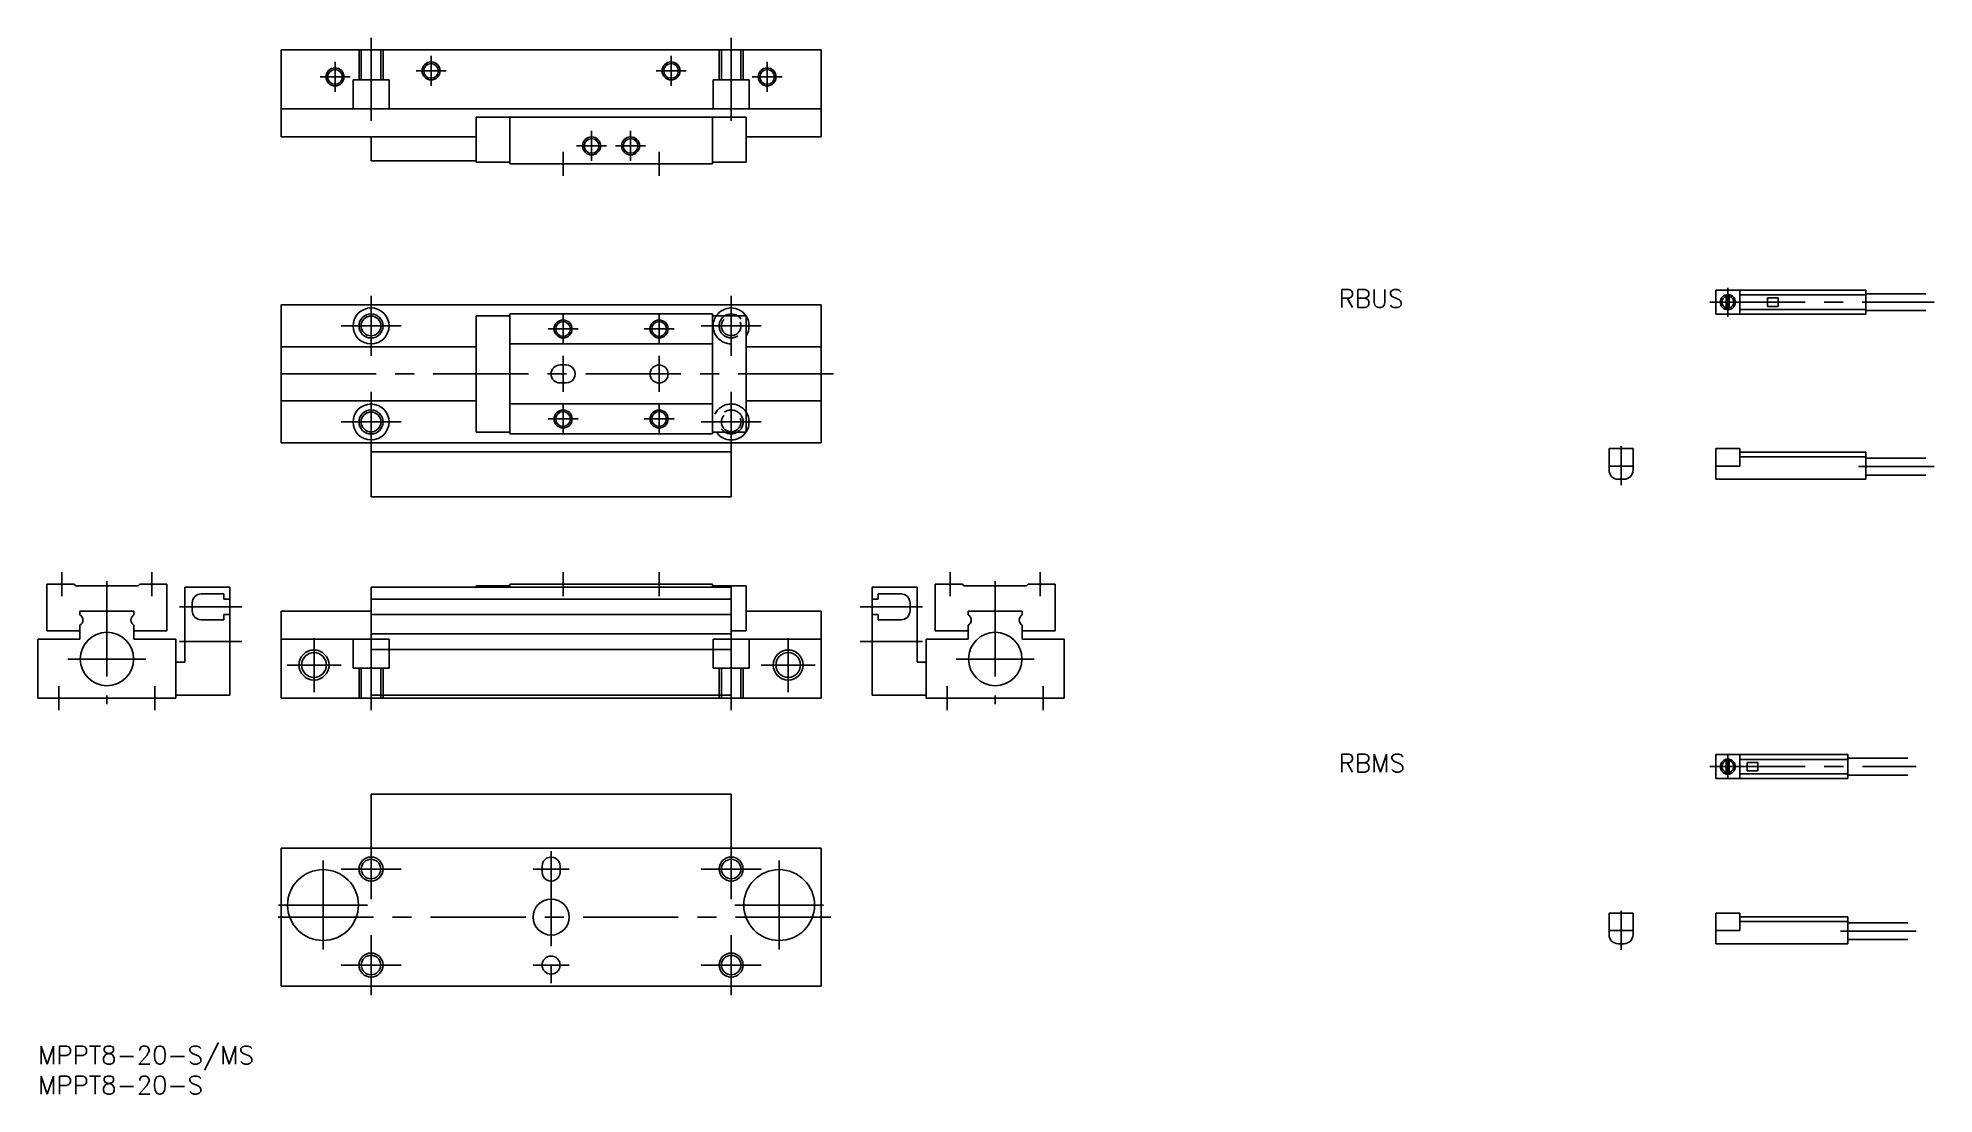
# Model space of a CAD drawing. Extents: x 0 to 316, y -8 to 168.
import ezdxf

# ---------------------------------------------------------------- set-up
doc = ezdxf.new("R2010")
doc.units = 0
doc.header["$LTSCALE"] = 0.5
doc.linetypes.add('CENTER', pattern=[50.8, 31.75, -6.35, 6.35, -6.35])
doc.linetypes.add('DASHED', pattern=[19.05, 12.7, -6.35])
for name, color, linetype in [('MSM_CENTER', 1, 'CENTER'), ('MSM_CONTINUOUS', 7, 'CONTINUOUS'), ('MSM_DASHED', 4, 'DASHED'), ('MSM_NARROW', 5, 'CONTINUOUS'), ('MSM_PART_NUMBER', 7, 'CONTINUOUS')]:
    doc.layers.add(name, color=color, linetype=linetype)
doc.styles.get("Standard").update_dxf_attribs({"font": 'txt.shx', "height": 3, "bigfont": 'bigfont.shx'})

# ---------------------------------------------------------------- blocks, each defined once
blk = doc.blocks.new('*U2')
at = {"layer": 'MSM_PART_NUMBER'}
blk.add_text('MPPT8-20-S/MS', height=3, dxfattribs=at).set_placement((0, -3))
blk = doc.blocks.new('*U3')
at = {"layer": 'MSM_PART_NUMBER'}
blk.add_text('MPPT8-20-S', height=3, dxfattribs=at).set_placement((0, -8))
blk = doc.blocks.new('*U5')
at = {"layer": 'MSM_PART_NUMBER'}
blk.add_text('RBUS', height=3, dxfattribs=at).set_placement((216.722728, 123.05678))
blk = doc.blocks.new('*U6')
at = {"layer": 'MSM_PART_NUMBER'}
blk.add_text('RBMS', height=3, dxfattribs=at).set_placement((216.722729, 45.655454))

msp = doc.modelspace()

# ---------------------------------------------------------------- linework, layer by layer
at = {"layer": 'MSM_CENTER'}
for p, q in [((55.5, 154.2), (55.5, 168)), ((115.5, 154.2), (115.5, 168)), ((65.500015, 165), (65.500015, 160)), ((105.500015, 165), (105.500015, 160)), ((47, 161.5), (52, 161.5)), ((49.5, 164), (49.5, 159)), ((63.000015, 162.5), (68.000015, 162.5)), ((103.000015, 162.5), (108.000015, 162.5)), ((119, 161.5), (124, 161.5)), ((121.5, 164), (121.5, 159)), ((92.250015, 152.5), (92.250015, 147.5)), ((98.750015, 152.5), (98.750015, 147.5)), ((87.499985, 149), (87.499985, 145)), ((89.750015, 150), (94.750015, 150)), ((96.250015, 150), (101.250015, 150)), ((103.499985, 149), (103.499985, 145)), ((55.5, 125), (55.5, 115)), ((115.49997, 125), (115.49997, 115)), ((278.558449, 123.963922), (315.922138, 123.963922)), ((281.558452, 126.363922), (281.558452, 121.563922)), ((87.499985, 122), (87.499985, 117)), ((103.499985, 122), (103.499985, 117)), ((50.5, 120), (60.5, 120)), ((84.999985, 119.5), (89.999985, 119.5)), ((100.999985, 119.5), (105.999985, 119.5)), ((120.49997, 120), (110.49997, 120)), ((87.499985, 115), (87.499985, 109)), ((103.499985, 115), (103.499985, 109)), ((132.54294, 112), (37.355209, 112)), ((55.5, 99), (55.5, 109)), ((115.49997, 99), (115.49997, 109)), ((84.999985, 104.5), (89.999985, 104.5)), ((87.499985, 107), (87.499985, 102)), ((100.999985, 104.5), (105.999985, 104.5)), ((103.499985, 107), (103.499985, 102)), ((50.5, 104), (60.5, 104)), ((120.49997, 104), (110.49997, 104)), ((263.765039, 99.963922), (263.765039, 93.463922)), ((303.328334, 96.56392), (315.922138, 96.56392)), ((4, 79), (4, 75)), ((19, 79), (19, 75)), ((87.499985, 79), (87.499985, 75)), ((103.499985, 79), (103.499985, 75)), ((152, 79), (152, 75)), ((167, 79), (167, 75)), ((11.5, 77.486794), (11.5, 56.993584)), ((159.5, 77.486794), (159.5, 56.993584)), ((23.600006, 73.20002), (34, 73.20002)), ((147.39999, 73.20002), (137, 73.20002)), ((55.5, 69.800003), (55.5, 56)), ((115.5, 69.800003), (115.5, 56)), ((23.600006, 67.400017), (34, 67.400017)), ((46, 68), (46, 59)), ((125, 68), (125, 59)), ((147.39999, 67.400017), (137, 67.400017)), ((18, 64.5), (5, 64.5)), ((41.5, 63.5), (50.5, 63.5)), ((120.5, 63.5), (129.5, 63.5)), ((153, 64.5), (166, 64.5)), ((3.5, 60), (3.5, 56)), ((19.5, 60), (19.5, 56)), ((151.5, 60), (151.5, 56)), ((167.5, 60), (167.5, 56)), ((281.558452, 48.562596), (281.558452, 44.562596)), ((278.580229, 46.562596), (312.922138, 46.562596)), ((55.5, 24.5), (55.5, 34.5)), ((85.500015, 32.500004), (85.500015, 10.499996)), ((115.5, 24.5), (115.5, 34.5)), ((47.5, 30.900002), (47.5, 16.099998)), ((60.5, 29.5), (50.5, 29.5)), ((88.500015, 29.500004), (82.500015, 29.500004)), ((120.5, 29.5), (110.5, 29.5)), ((123.50003, 30.900002), (123.50003, 16.099998)), ((40.100006, 23.5), (54.900009, 23.5)), ((130.90002, 23.5), (116.10004, 23.5)), ((263.765039, 22.562596), (263.765039, 16.062596)), ((132.09947, 21.5), (37.869827, 21.5)), ((300.328334, 19.162606), (312.922138, 19.162606)), ((55.5, 8.5), (55.5, 18.5)), ((115.5, 8.5), (115.5, 18.5)), ((60.5, 13.5), (50.5, 13.5)), ((88.500015, 13.499996), (82.500015, 13.499996)), ((120.5, 13.5), (110.5, 13.5))]:
    msp.add_line(p, q, dxfattribs=at)
at = {"layer": 'MSM_CONTINUOUS'}
for p, q in [((40.5, 151.5), (40.5, 166)), ((130.5, 166), (40.5, 166)), ((130.5, 151.5), (130.5, 166)), ((130.5, 156.2), (40.5, 156.2)), ((73.000015, 154.8), (73.000015, 147.3)), ((118.00002, 154.8), (73.000015, 154.8)), ((78.600021, 147), (78.600021, 154.8)), ((112.40001, 147), (112.40001, 154.8)), ((118.00002, 147.3), (118.00002, 154.8)), ((73.000015, 151.5), (40.5, 151.5)), ((55.500031, 151.5), (55.500031, 147.5)), ((130.5, 151.5), (118.00002, 151.5)), ((73.000015, 147.5), (55.500031, 147.5)), ((78.600021, 147.3), (73.000015, 147.3)), ((112.40001, 147), (78.600021, 147)), ((118.00002, 147.3), (112.40001, 147.3)), ((40.5, 123.5), (40.5, 100.5)), ((130.49997, 123.5), (40.5, 123.5)), ((130.49997, 123.5), (130.49997, 100.5)), ((279.558452, 125.963922), (279.558452, 121.963922)), ((279.558452, 125.963922), (304.558452, 125.963922)), ((281.308452, 125.188672), (281.308452, 122.739172)), ((281.808452, 125.188672), (281.808452, 122.739172)), ((283.558444, 125.963922), (283.558444, 121.963922)), ((283.558444, 125.163922), (304.558452, 125.163922)), ((288.158451, 124.663922), (289.958454, 124.663922)), ((288.158451, 124.663922), (288.158451, 123.263912)), ((288.158451, 123.263912), (289.958454, 123.263912)), ((289.958454, 124.663922), (289.958454, 123.263912)), ((304.558452, 125.963922), (304.558452, 121.963922)), ((304.558452, 125.363912), (314.558452, 125.363912)), ((72.999985, 102.3), (72.999985, 121.70001)), ((78.599976, 121.70001), (72.999985, 121.70001)), ((78.599976, 102), (78.599976, 122)), ((112.39998, 122), (78.599976, 122)), ((112.39998, 102), (112.39998, 122)), ((117.99998, 121.70001), (112.39998, 121.70001)), ((117.99998, 121.70001), (117.99998, 102.3)), ((279.558452, 121.963922), (304.558452, 121.963922)), ((283.558444, 122.763912), (304.558452, 122.763912)), ((304.558452, 122.563922), (314.558452, 122.563922)), ((112.39998, 117.00002), (78.599976, 117.00002)), ((40.5, 116.5), (72.999985, 116.5)), ((130.49997, 116.5), (117.99998, 116.5)), ((87.999985, 113.5), (86.999985, 113.5)), ((40.5, 107.5), (72.999985, 107.5)), ((87.999985, 110.5), (86.999985, 110.5)), ((130.49997, 107.5), (117.99998, 107.5)), ((112.39998, 107.00002), (78.599976, 107.00002)), ((78.599976, 102.3), (72.999985, 102.3)), ((112.39998, 102), (78.599976, 102)), ((117.99998, 102.3), (112.39998, 102.3)), ((130.49997, 100.5), (40.5, 100.5)), ((55.499969, 100.5), (55.499969, 91.5)), ((115.49997, 99), (55.499969, 99)), ((115.49997, 100.5), (115.49997, 91.5)), ((261.765039, 99.56392), (261.765039, 95.963922)), ((261.765039, 99.56392), (265.765039, 99.56392)), ((265.765039, 99.56392), (265.765039, 95.963922)), ((279.558452, 99.56392), (283.558444, 99.56392)), ((279.558452, 99.56392), (279.558452, 94.463922)), ((283.558444, 99.56392), (283.558444, 96.663927)), ((283.558444, 98.963922), (304.558452, 98.963922)), ((283.558444, 98.163927), (304.558452, 98.163927)), ((304.558452, 98.963922), (304.558452, 94.463922)), ((304.558452, 97.963922), (314.558452, 97.963922)), ((261.765039, 96.663927), (265.765039, 96.663927)), ((279.558452, 96.663927), (283.558444, 96.663927)), ((304.558452, 95.163927), (314.558452, 95.163927)), ((263.265039, 94.463922), (264.265039, 94.463922)), ((279.558452, 94.463922), (304.558452, 94.463922)), ((115.49997, 91.5), (55.499969, 91.5)), ((1.5, 77), (1.5, 69.199997)), ((6, 77), (1.5, 77)), ((6.299984, 76.700012), (5.99999, 77.000008)), ((16.700012, 76.700005), (6.299987, 76.700005)), ((16.700007, 76.700012), (17.000002, 77.000008)), ((21.5, 77), (17, 77)), ((21.5, 77), (21.5, 69.199997)), ((31.999969, 76.500008), (24.499969, 76.500008)), ((24.5, 76.500008), (24.5, 64.000008)), ((32, 76.500008), (32, 58.5)), ((55.500031, 76.500008), (55.500031, 58.5)), ((115.50003, 76.5), (55.500031, 76.5)), ((73.000015, 76.5), (73.000015, 76.699997)), ((78.600021, 76.699997), (73.000015, 76.699997)), ((78.600021, 77), (78.600021, 76.5)), ((112.40001, 77), (78.600021, 77)), ((112.40001, 77), (112.40001, 76.5)), ((118.00002, 76.699997), (112.40001, 76.699997)), ((115.50003, 76.5), (115.50003, 58.5)), ((118.00002, 76.699997), (118.00002, 69.199997)), ((139, 76.500008), (139, 58.5)), ((139.00003, 76.500008), (146.50003, 76.500008)), ((146.5, 76.500008), (146.5, 64.000008)), ((149.5, 77), (149.5, 69.199997)), ((149.5, 77), (154, 77)), ((154.29999, 76.700005), (153.99998, 77)), ((154.29999, 76.700005), (164.70001, 76.700005)), ((164.70001, 76.699997), (165, 76.999992)), ((165, 77), (169.5, 77)), ((169.5, 77), (169.5, 69.199997)), ((25.699982, 73.850029), (25.699982, 72.550011)), ((27.199982, 75.350029), (30.999969, 75.350029)), ((30.999969, 75.350029), (30.999969, 74.500023)), ((31.999969, 74.500023), (30.999969, 74.500023)), ((55.500031, 74.500023), (115.50003, 74.500023)), ((139.00003, 74.500023), (140.00003, 74.500023)), ((140.00003, 75.350029), (140.00003, 74.500023)), ((143.80002, 75.350029), (140.00003, 75.350029)), ((145.30002, 73.850029), (145.30002, 72.550011)), ((7, 72.5), (7, 71.866028)), ((7, 72.5), (16, 72.5)), ((7, 70.13398), (7, 67.800003)), ((16, 72.5), (16, 71.866028)), ((16, 70.133972), (16, 67.800003)), ((27.199982, 71.050011), (30.999969, 71.050011)), ((30.999969, 71.900017), (30.999969, 71.050011)), ((31.999969, 71.900017), (30.999969, 71.900017)), ((40.5, 72.5), (40.5, 58)), ((55.500031, 72.5), (40.5, 72.5)), ((55.500031, 71.900017), (115.50003, 71.900017)), ((130.5, 72.5), (118.00002, 72.5)), ((130.5, 72.5), (130.5, 58)), ((139.00003, 71.900017), (140.00003, 71.900017)), ((140.00003, 71.900017), (140.00003, 71.050011)), ((143.80002, 71.050011), (140.00003, 71.050011)), ((155, 72.5), (155, 71.866028)), ((164, 72.5), (155, 72.5)), ((155, 70.133972), (155, 67.800003)), ((164, 72.5), (164, 71.866028)), ((164, 70.13398), (164, 67.800003)), ((0, 67.800003), (7, 67.800003)), ((0, 67.800003), (0, 58)), ((7, 69.199997), (1.5, 69.199997)), ((21.5, 69.199997), (16, 69.199997)), ((23, 67.800003), (16, 67.800003)), ((23, 67.800003), (23, 58)), ((55.500031, 67.800003), (40.500015, 67.800003)), ((55.500031, 68.70002), (115.50003, 68.70002)), ((118.00002, 69.199997), (115.50003, 69.199997)), ((130.50002, 67.800003), (115.50003, 67.800003)), ((148, 67.800003), (155, 67.800003)), ((148, 67.800003), (148, 58)), ((149.5, 69.199997), (155, 69.199997)), ((164, 69.199997), (169.5, 69.199997)), ((171, 67.800003), (164, 67.800003)), ((171, 67.800003), (171, 58)), ((24.499969, 64.000008), (23, 64.000008)), ((55.500031, 66.100014), (115.50003, 66.100014)), ((146.50003, 64.000008), (148, 64.000008)), ((23, 58), (0, 58)), ((32, 58.5), (23, 58.5)), ((130.5, 58), (40.5, 58)), ((55.500031, 58.5), (115.50003, 58.5)), ((139, 58.5), (148, 58.5)), ((148, 58), (171, 58)), ((279.558452, 48.562596), (279.558452, 44.562596)), ((279.558452, 48.562596), (301.558452, 48.562596)), ((281.308452, 47.787346), (281.308452, 45.337846)), ((281.808452, 47.787346), (281.808452, 45.337846)), ((283.55846, 48.562596), (283.55846, 44.562596)), ((283.55846, 47.762596), (301.558452, 47.762596)), ((301.558452, 48.562596), (301.558452, 44.562596)), ((301.558452, 47.962596), (311.55846, 47.962596)), ((279.558452, 44.562596), (301.558452, 44.562596)), ((283.55846, 45.362596), (301.558452, 45.362596)), ((284.758449, 47.262596), (284.758449, 45.862596)), ((284.758449, 47.262596), (286.558452, 47.262596)), ((284.758449, 45.862596), (286.558452, 45.862596)), ((286.558452, 47.262596), (286.558452, 45.862596)), ((301.558452, 45.162596), (311.55846, 45.162596)), ((55.500031, 42), (55.500031, 33)), ((115.50003, 42), (55.500031, 42)), ((115.50003, 42), (115.50003, 33)), ((40.5, 10), (40.5, 33)), ((130.5, 33), (40.5, 33)), ((130.5, 10), (130.5, 33)), ((84.000015, 30.000004), (84.000015, 29.000004)), ((87.000015, 30.000004), (87.000015, 29.000004)), ((261.765039, 22.162606), (261.765039, 18.562596)), ((261.765039, 22.162606), (265.765039, 22.162606)), ((265.765039, 22.162606), (265.765039, 18.562596)), ((279.558452, 22.162606), (283.55846, 22.162606)), ((279.558452, 17.062596), (279.558452, 22.162606)), ((283.55846, 19.262596), (283.55846, 22.162606)), ((261.765039, 19.262596), (265.765039, 19.262596)), ((279.558452, 19.262596), (283.55846, 19.262596)), ((283.55846, 21.562596), (301.558452, 21.562596)), ((283.55846, 20.762606), (301.558452, 20.762606)), ((301.558452, 17.062596), (301.558452, 21.562596)), ((301.558452, 20.562596), (311.55846, 20.562596)), ((263.265039, 17.062596), (264.265039, 17.062596)), ((279.558452, 17.062596), (301.558452, 17.062596)), ((301.558452, 17.762606), (311.55846, 17.762606)), ((130.5, 10), (40.5, 10))]:
    msp.add_line(p, q, dxfattribs=at)
for centre, radius in [((49.5, 161.5), 1.2295), ((65.500015, 162.5), 1.2295), ((105.500015, 162.5), 1.2295), ((121.5, 161.5), 1.2295), ((92.250015, 150), 1.2295), ((98.750015, 150), 1.2295), ((281.558452, 123.963922), 1.25), ((55.5, 120), 3), ((55.5, 120), 1.65), ((87.499985, 119.5), 1.2295), ((103.499985, 119.5), 1.2295), ((103.499985, 112), 1.5), ((55.5, 104), 3), ((55.5, 104), 1.65), ((87.499985, 104.5), 1.2295), ((103.499985, 104.5), 1.2295), ((11.5, 64.5), 4.45), ((159.5, 64.5), 4.45), ((46, 63.5), 2.067), ((125, 63.5), 2.067), ((281.558452, 46.562596), 1.25), ((47.5, 23.5), 5.9), ((55.5, 29.5), 1.621), ((115.5, 29.5), 1.621), ((123.50003, 23.5), 5.9), ((85.500015, 21.5), 3), ((55.5, 13.5), 1.621), ((85.500015, 13.499996), 1.5), ((115.5, 13.5), 1.621)]:
    msp.add_circle(centre, radius, dxfattribs=at)
for centre, radius, start, end in [((281.558452, 123.963922), 1, 104.47752, 255.52249), ((281.558452, 123.963922), 1, 284.47751, 75.522488), ((115.49997, 120), 3, 34.51839, 145.48166036), ((115.49997, 120), 3, 326.44303575, 33.55696425), ((86.999985, 112), 1.5, 90.000003, 270), ((87.999985, 112), 1.5, 270, 90.000003), ((115.49997, 104), 3, 326.44303575, 33.55696425), ((115.49997, 104), 3, 214.51810784, 325.48161), ((263.265039, 95.963922), 1.5, 179.99999, 270), ((264.265039, 95.963922), 1.5, 270, 0), ((27.199982, 73.850029), 1.5, 90.000003, 180.00001), ((143.80002, 73.850029), 1.5, 359.99999, 89.999996), ((6.5, 71), 0.999998, 300.00152, 60.000432), ((16.5, 71), 1.000004, 120.00211, 240.00165), ((27.199982, 72.550011), 1.5, 180.00001, 270), ((143.80002, 72.550011), 1.5, 270, 359.99999), ((154.5, 71), 1.000004, 299.99835, 59.997891), ((164.5, 71), 0.999998, 119.99957, 239.99848), ((281.558452, 46.562596), 1, 104.47751, 255.52249), ((281.558452, 46.562596), 1, 284.47751, 75.522488), ((85.500015, 30.000004), 1.5, 0, 180.00001), ((85.500015, 29.000004), 1.5, 179.99999, 0.00001), ((263.265039, 18.562596), 1.5, 179.99999, 270), ((264.265039, 18.562596), 1.5, 270, 0)]:
    msp.add_arc(centre, radius, start, end, dxfattribs=at)
at = {"layer": 'MSM_DASHED'}
for p, q in [((53.5, 166.000003), (53.5, 161.000003)), ((53.879, 166), (53.879, 161)), ((57.121, 166.000006), (57.121, 161.000006)), ((57.5, 166.000003), (57.5, 161.000003)), ((113.5, 166.000003), (113.5, 161.000003)), ((113.879, 166), (113.879, 161)), ((117.121, 166.000006), (117.121, 161.000006)), ((117.5, 166.000003), (117.5, 161.000003)), ((52.5, 156.2), (52.5, 161)), ((58.5, 161), (52.5, 161)), ((58.5, 156.2), (58.5, 161)), ((112.5, 156.2), (112.5, 161)), ((118.5, 161), (112.5, 161)), ((118.5, 156.2), (118.5, 161)), ((52.5, 67.800003), (52.5, 63)), ((58.5, 67.800003), (55.500031, 67.800003)), ((58.5, 67.800003), (58.5, 63)), ((112.5, 67.800003), (112.5, 63)), ((115.499969, 67.800003), (112.5, 67.800003)), ((118.5, 67.800003), (118.5, 63)), ((58.5, 63), (52.5, 63)), ((53.5, 63.000003), (53.5, 58.000003)), ((53.879, 63), (53.879, 58)), ((57.121, 63.000006), (57.121, 58.000006)), ((57.5, 63.000003), (57.5, 58.000003)), ((118.5, 63), (112.5, 63)), ((113.5, 63.000003), (113.5, 58.000003)), ((113.879, 63), (113.879, 58)), ((117.121, 63.000006), (117.121, 58.000006)), ((117.5, 63.000003), (117.5, 58.000003))]:
    msp.add_line(p, q, dxfattribs=at)
for centre in [(115.49997, 120), (115.49997, 104)]:
    msp.add_circle(centre, 1.621, dxfattribs=at)
for centre, radius, start, end in [((115.49997, 120), 3, 145.48166036, 326.44303575), ((115.49997, 120), 2, 121.78778679, 58.21221321), ((115.49997, 120), 3, 33.55696425, 34.518393), ((115.49997, 104), 3, 33.55696425, 214.51810784), ((115.49997, 104), 2, 301.78833062, 238.21166938), ((115.49997, 104), 3, 325.48161, 326.44303575)]:
    msp.add_arc(centre, radius, start, end, dxfattribs=at)
at = {"layer": 'MSM_NARROW'}
for centre, radius in [((49.5, 161.5), 1.5), ((65.500015, 162.5), 1.5), ((105.500015, 162.5), 1.5), ((121.5, 161.5), 1.5), ((92.250015, 150), 1.5), ((98.750015, 150), 1.5), ((55.5, 120), 2), ((87.499985, 119.5), 1.5), ((103.499985, 119.5), 1.5), ((55.5, 104), 2), ((87.499985, 104.5), 1.5), ((103.499985, 104.5), 1.5), ((46, 63.5), 2.5), ((125, 63.5), 2.5), ((55.5, 29.5), 2), ((115.5, 29.5), 2), ((55.5, 13.5), 2), ((115.5, 13.5), 2)]:
    msp.add_circle(centre, radius, dxfattribs=at)
for centre, start, end in [((115.49997, 119.99999), 58.21275705, 121.78724295), ((115.49997, 104), 238.21166938, 301.78833062)]:
    msp.add_arc(centre, 2, start, end, dxfattribs=at)

# ---------------------------------------------------------------- block references
at = {"layer": 'MSM_CONTINUOUS'}
for name in ['*U5', '*U6', '*U2', '*U3']:
    msp.add_blockref(name, (0, 0), dxfattribs=at)

doc.saveas('drawing.dxf')
